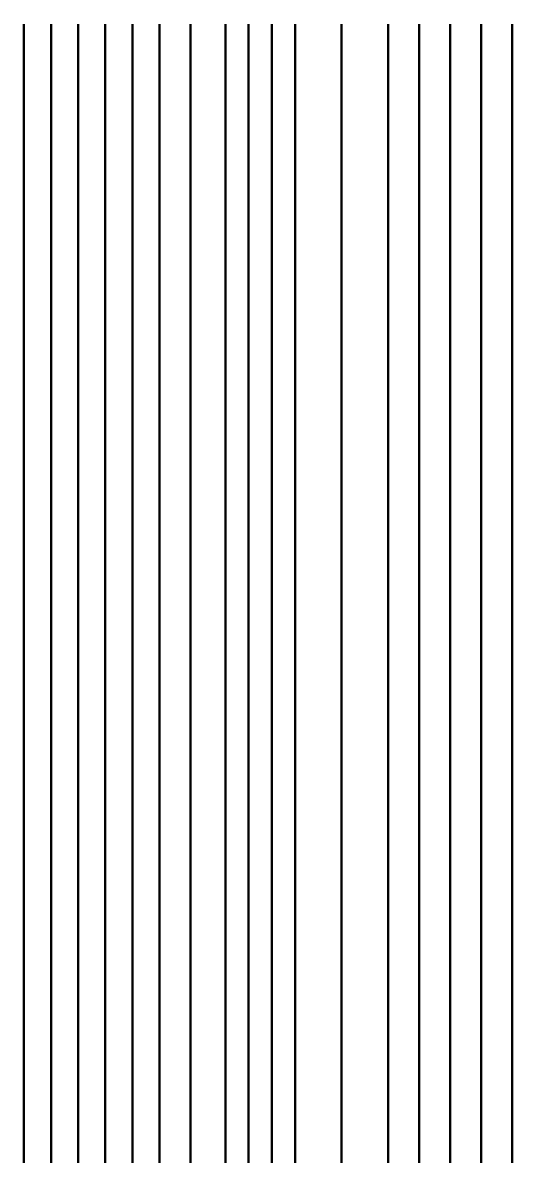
# Model space of a CAD drawing. Header units: millimetres. Extents: x 36820 to 41163, y -3485 to -2358.
# Drawn here: x 41099.2 to 41162.5, y -3387.6 to -3240.2 of the extents above; entities that cross this region are included whole.
import ezdxf

# ---------------------------------------------------------------- set-up
doc = ezdxf.new("R2010")
doc.units = ezdxf.units.MM
doc.header["$LTSCALE"] = 6
doc.layers.add('bc', color=7, linetype='Continuous')

msp = doc.modelspace()

# ---------------------------------------------------------------- linework, layer by layer
at = {"layer": 'bc', "color": 2, "linetype": 'Continuous', "ltscale": 0.13, "const_width": 0.3}
for points in [[(41099.354, -3240.39), (41099.354, -3387.418)], [(41102.854, -3240.39), (41102.854, -3387.418)], [(41106.354, -3240.39), (41106.354, -3387.418)], [(41109.854, -3240.39), (41109.854, -3387.418)], [(41113.354, -3240.39), (41113.354, -3387.418)], [(41116.854, -3240.39), (41116.854, -3387.418)], [(41120.854, -3240.39), (41120.854, -3387.418)], [(41125.354, -3240.39), (41125.354, -3387.418)], [(41128.354, -3240.39), (41128.354, -3387.418)], [(41131.354, -3240.39), (41131.354, -3387.418)], [(41134.354, -3240.39), (41134.354, -3387.418)], [(41140.354, -3240.39), (41140.354, -3387.418)], [(41146.354, -3240.39), (41146.354, -3387.418)], [(41150.354, -3240.39), (41150.354, -3387.418)], [(41154.354, -3240.39), (41154.354, -3387.418)], [(41158.354, -3240.39), (41158.354, -3387.418)], [(41162.354, -3240.39), (41162.354, -3387.418)]]:
    msp.add_lwpolyline(points, dxfattribs=at)

doc.saveas('drawing.dxf')
